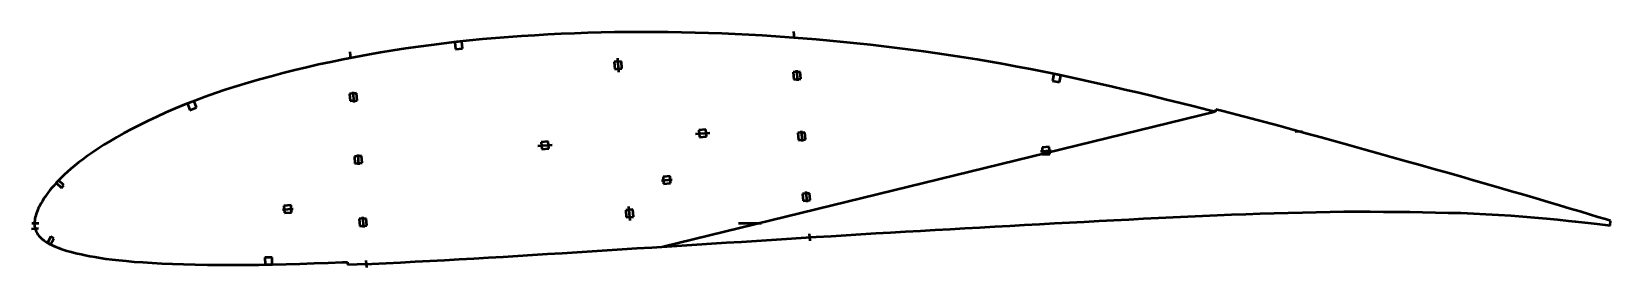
# Model space of a CAD drawing. Header units: metres. Extents: x -333 to 556, y -25 to 108.
import ezdxf

# ---------------------------------------------------------------- set-up
doc = ezdxf.new("R2010")
doc.units = ezdxf.units.M
for name, color, linetype, lineweight in [('FoilLayer', 1, 'Continuous', 50), ('StringerLayer', 1, 'Continuous', 50), ('SubLayer', 1, 'Continuous', 50)]:
    doc.layers.add(name, color=color, linetype=linetype, lineweight=lineweight)

msp = doc.modelspace()

# ---------------------------------------------------------------- linework, layer by layer
at = {"layer": 'FoilLayer'}
for p, q in [((-35.22, 106.69), (-42.7, 106.32)), ((-27.73, 107), (-35.22, 106.69)), ((-20.22, 107.26), (-27.73, 107)), ((-12.7, 107.47), (-20.22, 107.26)), ((-5.17, 107.62), (-12.7, 107.47)), ((2.37, 107.72), (-5.17, 107.62)), ((9.91, 107.77), (2.37, 107.72)), ((17.45, 107.77), (9.91, 107.77)), ((24.98, 107.71), (17.45, 107.77)), ((32.53, 107.59), (24.98, 107.71)), ((40.08, 107.42), (32.53, 107.59)), ((47.64, 107.2), (40.08, 107.42)), ((55.2, 106.92), (47.64, 107.2)), ((62.77, 106.59), (55.2, 106.92)), ((-122.86, 98.42), (-129.99, 97.32)), ((-115.71, 99.46), (-122.86, 98.42)), ((-108.54, 100.43), (-115.71, 99.46)), ((-101.34, 101.34), (-108.54, 100.43)), ((-94.13, 102.19), (-101.34, 101.34)), ((-86.9, 102.96), (-94.13, 102.19)), ((-79.65, 103.67), (-86.9, 102.96)), ((-72.35, 104.31), (-79.65, 103.67)), ((-65, 104.89), (-72.35, 104.31)), ((-57.6, 105.42), (-65, 104.89)), ((-50.16, 105.89), (-57.6, 105.42)), ((-42.7, 106.32), (-50.16, 105.89)), ((70.35, 106.21), (62.77, 106.59)), ((77.94, 105.78), (70.35, 106.21)), ((85.54, 105.29), (77.94, 105.78)), ((93.14, 104.76), (85.54, 105.29)), ((100.76, 104.17), (93.14, 104.76)), ((108.38, 103.54), (100.76, 104.17)), ((116, 102.86), (108.38, 103.54)), ((123.62, 102.14), (116, 102.86)), ((131.22, 101.37), (123.62, 102.14)), ((138.81, 100.55), (131.22, 101.37)), ((146.38, 99.69), (138.81, 100.55)), ((153.93, 98.77), (146.38, 99.69)), ((161.47, 97.8), (153.93, 98.77)), ((169, 96.78), (161.47, 97.8)), ((-171.83, 89.4), (-178.61, 87.85)), ((-164.99, 90.88), (-171.83, 89.4)), ((-158.08, 92.29), (-164.99, 90.88)), ((-151.13, 93.64), (-158.08, 92.29)), ((-144.12, 94.93), (-151.13, 93.64)), ((-137.08, 96.16), (-144.12, 94.93)), ((-129.99, 97.32), (-137.08, 96.16)), ((176.53, 95.72), (169, 96.78)), ((184.04, 94.6), (176.53, 95.72)), ((191.55, 93.43), (184.04, 94.6)), ((199.04, 92.21), (191.55, 93.43)), ((206.53, 90.94), (199.04, 92.21)), ((214.01, 89.62), (206.53, 90.94)), ((221.5, 88.24), (214.01, 89.62)), ((-205.11, 81), (-211.51, 79.16)), ((-198.59, 82.8), (-205.11, 81)), ((-191.99, 84.55), (-198.59, 82.8)), ((-185.32, 86.24), (-191.99, 84.55)), ((-178.61, 87.85), (-185.32, 86.24)), ((229, 86.8), (221.5, 88.24)), ((236.52, 85.31), (229, 86.8)), ((244.05, 83.77), (236.52, 85.31)), ((251.6, 82.18), (244.05, 83.77)), ((259.18, 80.53), (251.6, 82.18)), ((266.79, 78.83), (259.18, 80.53)), ((-235.75, 71.23), (-241.49, 69.09)), ((-229.88, 73.31), (-235.75, 71.23)), ((-223.89, 75.32), (-229.88, 73.31)), ((-217.77, 77.27), (-223.89, 75.32)), ((-211.51, 79.16), (-217.77, 77.27)), ((274.45, 77.07), (266.79, 78.83)), ((282.17, 75.27), (274.45, 77.07)), ((289.95, 73.42), (282.17, 75.27)), ((297.74, 71.55), (289.95, 73.42)), ((305.54, 69.65), (297.74, 71.55)), ((-257.84, 62.37), (-262.97, 60.06)), ((-252.55, 64.65), (-257.84, 62.37)), ((-247.09, 66.9), (-252.55, 64.65)), ((-241.49, 69.09), (-247.09, 66.9)), ((332.93, 62.75), (22.22, -13.2)), ((313.35, 67.73), (305.54, 69.65)), ((321.16, 65.77), (313.35, 67.73)), ((328.98, 63.77), (321.16, 65.77)), ((332.93, 62.75), (328.98, 63.77)), ((333.31, 64.2), (332.93, 62.75)), ((337.2, 63.2), (333.31, 64.2)), ((345.07, 61.14), (337.2, 63.2)), ((-272.66, 55.38), (-277.18, 53.06)), ((-267.91, 57.72), (-272.66, 55.38)), ((-262.97, 60.06), (-267.91, 57.72)), ((352.96, 59.06), (345.07, 61.14)), ((360.86, 56.96), (352.96, 59.06)), ((368.77, 54.82), (360.86, 56.96)), ((376.72, 52.66), (368.77, 54.82)), ((-289.26, 46.29), (-292.79, 44.12)), ((-285.48, 48.51), (-289.26, 46.29)), ((-281.46, 50.76), (-285.48, 48.51)), ((-277.18, 53.06), (-281.46, 50.76)), ((384.7, 50.47), (376.72, 52.66)), ((392.7, 48.27), (384.7, 50.47)), ((400.7, 46.06), (392.7, 48.27)), ((408.71, 43.83), (400.7, 46.06)), ((-304.62, 36.01), (-307.06, 34.15)), ((-301.99, 37.93), (-304.62, 36.01)), ((-299.15, 39.93), (-301.99, 37.93)), ((-296.08, 41.99), (-299.15, 39.93)), ((-292.79, 44.12), (-296.08, 41.99)), ((416.71, 41.6), (408.71, 43.83)), ((424.72, 39.36), (416.71, 41.6)), ((432.7, 37.12), (424.72, 39.36)), ((440.62, 34.9), (432.7, 37.12)), ((-315.03, 27.31), (-316.65, 25.74)), ((-313.27, 28.94), (-315.03, 27.31)), ((-311.36, 30.62), (-313.27, 28.94)), ((-309.3, 32.36), (-311.36, 30.62)), ((-307.06, 34.15), (-309.3, 32.36)), ((448.46, 32.69), (440.62, 34.9)), ((456.17, 30.52), (448.46, 32.69)), ((463.74, 28.39), (456.17, 30.52)), ((471.18, 26.27), (463.74, 28.39)), ((-323.11, 18.63), (-324.11, 17.34)), ((-322.02, 19.96), (-323.11, 18.63)), ((-320.83, 21.34), (-322.02, 19.96)), ((-319.55, 22.75), (-320.83, 21.34)), ((-318.16, 24.22), (-319.55, 22.75)), ((-316.65, 25.74), (-318.16, 24.22)), ((478.5, 24.17), (471.18, 26.27)), ((485.71, 22.06), (478.5, 24.17)), ((492.83, 19.98), (485.71, 22.06)), ((499.85, 17.98), (492.83, 19.98)), ((506.81, 15.94), (499.85, 17.98)), ((-329.23, 9.26), (-329.71, 8.24)), ((-328.68, 10.3), (-329.23, 9.26)), ((-328.06, 11.39), (-328.68, 10.3)), ((-327.4, 12.53), (-328.06, 11.39)), ((-326.68, 13.68), (-327.4, 12.53)), ((-325.9, 14.86), (-326.68, 13.68)), ((-325.04, 16.08), (-325.9, 14.86)), ((-324.11, 17.34), (-325.04, 16.08)), ((513.71, 13.9), (506.81, 15.94)), ((520.42, 11.92), (513.71, 13.9)), ((526.83, 10.01), (520.42, 11.92)), ((532.89, 8.22), (526.83, 10.01)), ((-331.77, 0.79), (-331.81, -0.06)), ((-331.68, 1.64), (-331.77, 0.79)), ((-331.55, 2.52), (-331.68, 1.64)), ((-331.38, 3.43), (-331.55, 2.52)), ((-331.16, 4.35), (-331.38, 3.43)), ((-330.88, 5.26), (-331.16, 4.35)), ((-330.53, 6.2), (-330.88, 5.26)), ((-330.14, 7.21), (-330.53, 6.2)), ((-329.71, 8.24), (-330.14, 7.21)), ((242.48, -0.03), (250.87, 0.41)), ((250.87, 0.41), (259.25, 0.87)), ((259.25, 0.87), (267.62, 1.31)), ((267.62, 1.31), (275.96, 1.75)), ((275.96, 1.75), (284.3, 2.18)), ((284.3, 2.18), (292.63, 2.59)), ((292.63, 2.59), (300.98, 2.99)), ((300.98, 2.99), (309.31, 3.39)), ((309.31, 3.39), (317.6, 3.79)), ((317.6, 3.79), (325.83, 4.17)), ((325.83, 4.17), (334.01, 4.53)), ((334.01, 4.53), (342.15, 4.86)), ((342.15, 4.86), (350.26, 5.17)), ((350.26, 5.17), (358.29, 5.47)), ((358.29, 5.47), (366.24, 5.73)), ((366.24, 5.73), (374.14, 5.93)), ((374.14, 5.93), (382.04, 6.1)), ((382.04, 6.1), (389.9, 6.25)), ((389.9, 6.25), (397.7, 6.4)), ((397.7, 6.4), (405.34, 6.54)), ((405.34, 6.54), (412.84, 6.59)), ((412.84, 6.59), (420.32, 6.56)), ((420.32, 6.56), (427.8, 6.52)), ((427.8, 6.52), (435.21, 6.5)), ((435.21, 6.5), (442.51, 6.42)), ((442.51, 6.42), (449.79, 6.25)), ((449.79, 6.25), (457.05, 6.09)), ((457.05, 6.09), (464.23, 5.96)), ((464.23, 5.96), (471.3, 5.78)), ((471.3, 5.78), (478.35, 5.48)), ((478.35, 5.48), (485.45, 5.12)), ((485.45, 5.12), (492.51, 4.76)), ((492.51, 4.76), (499.39, 4.37)), ((499.39, 4.37), (506.13, 3.85)), ((506.13, 3.85), (512.84, 3.26)), ((512.84, 3.26), (519.43, 2.65)), ((519.43, 2.65), (525.8, 2.04)), ((525.8, 2.04), (531.86, 1.41)), ((531.86, 1.41), (537.6, 0.78)), ((538.52, 6.55), (532.89, 8.22)), ((537.6, 0.78), (542.99, 0.18)), ((543.69, 4.99), (538.52, 6.55)), ((542.99, 0.18), (547.99, -0.4)), ((548.42, 3.52), (543.69, 4.99)), ((552.78, 2.21), (548.42, 3.52)), ((555.51, 1.33), (552.78, 2.21)), ((555.45, -1.33), (555.51, 1.33)), ((-331.81, -0.06), (-331.8, -0.83)), ((-331.8, -0.83), (-331.74, -1.62)), ((-331.74, -1.62), (-331.62, -2.4)), ((-331.62, -2.4), (-331.42, -3.18)), ((-331.42, -3.18), (-331.15, -3.97)), ((-331.15, -3.97), (-330.82, -4.75)), ((-330.82, -4.75), (-330.41, -5.52)), ((-330.41, -5.52), (-329.94, -6.27)), ((-329.94, -6.27), (-329.39, -7)), ((-329.39, -7), (-328.76, -7.72)), ((-328.76, -7.72), (-328.05, -8.43)), ((-328.05, -8.43), (-327.27, -9.11)), ((83.11, -9.35), (91.52, -8.81)), ((91.52, -8.81), (99.93, -8.27)), ((99.93, -8.27), (108.33, -7.73)), ((108.33, -7.73), (116.72, -7.2)), ((116.72, -7.2), (125.1, -6.68)), ((125.1, -6.68), (133.49, -6.17)), ((133.49, -6.17), (141.87, -5.66)), ((141.87, -5.66), (150.24, -5.16)), ((150.24, -5.16), (158.6, -4.66)), ((158.6, -4.66), (166.96, -4.18)), ((166.96, -4.18), (175.32, -3.71)), ((175.32, -3.71), (183.69, -3.25)), ((183.69, -3.25), (192.09, -2.79)), ((192.09, -2.79), (200.49, -2.33)), ((200.49, -2.33), (208.89, -1.87)), ((208.89, -1.87), (217.29, -1.4)), ((217.29, -1.4), (225.69, -0.94)), ((225.69, -0.94), (234.08, -0.48)), ((234.08, -0.48), (242.48, -0.03)), ((547.99, -0.4), (552.6, -0.96)), ((552.6, -0.96), (555.45, -1.33)), ((-327.27, -9.11), (-326.43, -9.78)), ((-326.43, -9.78), (-325.52, -10.42)), ((-325.52, -10.42), (-324.53, -11.04)), ((-324.53, -11.04), (-323.48, -11.64)), ((-323.48, -11.64), (-322.34, -12.22)), ((-322.34, -12.22), (-321.11, -12.78)), ((-321.11, -12.78), (-319.8, -13.32)), ((-319.8, -13.32), (-318.4, -13.86)), ((-318.4, -13.86), (-316.91, -14.4)), ((-316.91, -14.4), (-315.32, -14.93)), ((-315.32, -14.93), (-313.63, -15.46)), ((-313.63, -15.46), (-311.84, -15.98)), ((-311.84, -15.98), (-309.92, -16.5)), ((-309.92, -16.5), (-307.86, -17.01)), ((-307.86, -17.01), (-305.64, -17.51)), ((-305.64, -17.51), (-303.26, -18.01)), ((-51.35, -17.81), (-42.99, -17.29)), ((-42.99, -17.29), (-34.63, -16.77)), ((-34.63, -16.77), (-26.24, -16.24)), ((-26.24, -16.24), (-17.84, -15.71)), ((-17.84, -15.71), (-9.43, -15.17)), ((-9.43, -15.17), (-1.02, -14.65)), ((-1.02, -14.65), (7.4, -14.12)), ((7.4, -14.12), (15.82, -13.6)), ((15.82, -13.6), (24.22, -13.07)), ((24.22, -13.07), (32.63, -12.54)), ((32.63, -12.54), (41.04, -12)), ((41.04, -12), (49.45, -11.47)), ((49.45, -11.47), (57.87, -10.94)), ((57.87, -10.94), (66.28, -10.41)), ((66.28, -10.41), (74.7, -9.88)), ((74.7, -9.88), (83.11, -9.35)), ((-303.26, -18.01), (-300.68, -18.5)), ((-300.68, -18.5), (-297.91, -19)), ((-297.91, -19), (-294.91, -19.49)), ((-294.91, -19.49), (-291.67, -19.97)), ((-291.67, -19.97), (-288.16, -20.44)), ((-288.16, -20.44), (-284.35, -20.87)), ((-284.35, -20.87), (-280.21, -21.27)), ((-280.21, -21.27), (-275.71, -21.66)), ((-275.71, -21.66), (-270.85, -22.02)), ((-270.85, -22.02), (-265.63, -22.36)), ((-265.63, -22.36), (-260.06, -22.66)), ((-260.06, -22.66), (-254.13, -22.91)), ((-254.13, -22.91), (-247.86, -23.11)), ((-247.86, -23.11), (-241.27, -23.26)), ((-241.27, -23.26), (-234.42, -23.39)), ((-234.42, -23.39), (-227.38, -23.47)), ((-227.38, -23.47), (-220.21, -23.51)), ((-220.21, -23.51), (-212.92, -23.48)), ((-212.92, -23.48), (-205.49, -23.39)), ((-205.49, -23.39), (-197.91, -23.23)), ((-197.91, -23.23), (-190.2, -23.04)), ((-190.2, -23.04), (-182.37, -22.82)), ((-182.37, -22.82), (-174.45, -22.55)), ((-174.45, -22.55), (-166.42, -22.26)), ((-166.42, -22.26), (-158.32, -21.95)), ((-158.32, -21.95), (-155.6, -21.84)), ((-155.6, -21.84), (-155.54, -23.34)), ((-155.54, -23.34), (-150.12, -23.13)), ((-150.12, -23.13), (-141.97, -22.79)), ((-141.97, -22.79), (-133.83, -22.44)), ((-133.83, -22.44), (-125.68, -22.05)), ((-125.68, -22.05), (-117.48, -21.63)), ((-117.48, -21.63), (-109.25, -21.2)), ((-109.25, -21.2), (-101, -20.77)), ((-101, -20.77), (-92.76, -20.32)), ((-92.76, -20.32), (-84.53, -19.85)), ((-84.53, -19.85), (-76.29, -19.36)), ((-76.29, -19.36), (-68.01, -18.85)), ((-68.01, -18.85), (-59.69, -18.32)), ((-59.69, -18.32), (-51.35, -17.81))]:
    msp.add_line(p, q, dxfattribs=at)
at = {"layer": 'StringerLayer'}
for p, q in [((-91.18, 102.51), (-95.15, 102.08)), ((-95.15, 102.08), (-94.73, 98.1)), ((-94.73, 98.1), (-90.75, 98.53)), ((-90.75, 98.53), (-91.18, 102.51)), ((242.16, 84.17), (241.33, 80.26)), ((241.33, 80.26), (245.25, 79.43)), ((246.07, 83.35), (242.16, 84.17)), ((245.25, 79.43), (246.07, 83.35)), ((-242.01, 68.88), (-245.74, 67.42)), ((-245.74, 67.42), (-244.28, 63.7)), ((-244.28, 63.7), (-240.56, 65.16)), ((-240.56, 65.16), (-242.01, 68.88)), ((-318.2, 24.18), (-319.57, 22.73)), ((-319.57, 22.73), (-316.67, 19.98)), ((-315.29, 21.43), (-318.2, 24.18)), ((-316.67, 19.98), (-315.29, 21.43)), ((-322.59, -7.55), (-324.55, -11.03)), ((-322.81, -12.01), (-320.85, -8.53)), ((-320.85, -8.53), (-322.59, -7.55)), ((-324.55, -11.03), (-322.81, -12.01)), ((-198.09, -19.24), (-202.09, -19.32)), ((-202.09, -19.32), (-202.01, -23.32)), ((-202.01, -23.32), (-198.01, -23.23)), ((-198.01, -23.23), (-198.09, -19.24))]:
    msp.add_line(p, q, dxfattribs=at)
at = {"layer": 'SubLayer'}
for p, q in [((95.62, 108.06), (95.93, 104.07)), ((-154.24, 96.59), (-153.93, 92.6)), ((-1.37, 91.23), (-5.36, 90.92)), ((-5.36, 90.92), (-5.06, 86.94)), ((-3.52, 93.07), (-2.91, 85.1)), ((-1.07, 87.24), (-1.37, 91.23)), ((-5.06, 86.94), (-1.07, 87.24)), ((99.37, 85.4), (95.38, 85.09)), ((95.38, 85.09), (95.69, 81.11)), ((95.69, 81.11), (99.68, 81.41)), ((97.3, 86.25), (97.76, 80.26)), ((99.68, 81.41), (99.37, 85.4)), ((-150.43, 73.24), (-154.42, 72.94)), ((-154.42, 72.94), (-154.11, 68.95)), ((-152.5, 74.09), (-152.04, 68.1)), ((-150.13, 69.25), (-150.43, 73.24)), ((-154.11, 68.95), (-150.13, 69.25)), ((-42.53, 46.04), (-46.52, 45.73)), ((-46.52, 45.73), (-46.22, 41.74)), ((-42.23, 42.05), (-42.53, 46.04)), ((40.39, 50.41), (48.36, 51.03)), ((46.22, 52.87), (42.23, 52.56)), ((42.23, 52.56), (42.53, 48.57)), ((42.53, 48.57), (46.52, 48.88)), ((46.52, 48.88), (46.22, 52.87)), ((102, 51.19), (98.01, 50.88)), ((98.01, 50.88), (98.32, 46.89)), ((98.32, 46.89), (102.31, 47.2)), ((99.93, 52.03), (100.39, 46.05)), ((102.31, 47.2), (102, 51.19)), ((377.92, 51.63), (381.91, 51.94)), ((-147.72, 37.99), (-151.71, 37.68)), ((-151.71, 37.68), (-151.4, 33.69)), ((-149.79, 38.83), (-149.33, 32.85)), ((-147.41, 34), (-147.72, 37.99)), ((-48.36, 43.58), (-40.39, 44.2)), ((-46.22, 41.74), (-42.23, 42.05)), ((234.64, 40.6), (240.62, 41.07)), ((239.47, 42.98), (235.49, 42.68)), ((235.49, 42.68), (235.79, 38.69)), ((235.79, 38.69), (239.78, 38.99)), ((239.78, 38.99), (239.47, 42.98)), ((-151.4, 33.69), (-147.41, 34)), ((21.23, 24.18), (27.21, 24.64)), ((26.06, 26.56), (22.07, 26.25)), ((22.07, 26.25), (22.38, 22.27)), ((22.38, 22.27), (26.36, 22.57)), ((26.36, 22.57), (26.06, 26.56)), ((102.56, 17.82), (103.02, 11.84)), ((479.04, 23.5), (479.34, 24.45)), ((-187.36, 10.14), (-191.35, 9.83)), ((-191.35, 9.83), (-191.04, 5.84)), ((-187.05, 6.15), (-187.36, 10.14)), ((3.52, 1.54), (2.91, 9.51)), ((104.63, 16.98), (100.65, 16.67)), ((100.65, 16.67), (100.95, 12.68)), ((100.95, 12.68), (104.94, 12.99)), ((104.94, 12.99), (104.63, 16.98)), ((517.44, 12.28), (517.76, 13.23)), ((-333.31, 0), (-329.31, 0)), ((-192.19, 7.76), (-186.21, 8.22)), ((-191.04, 5.84), (-187.05, 6.15)), ((-145.01, 2.73), (-149, 2.42)), ((-149, 2.42), (-148.69, -1.56)), ((-147.08, 3.57), (-146.62, -2.41)), ((-144.7, -1.26), (-145.01, 2.73)), ((5.06, 7.67), (1.07, 7.37)), ((1.07, 7.37), (1.37, 3.38)), ((1.37, 3.38), (5.36, 3.69)), ((5.36, 3.69), (5.06, 7.67)), ((64.66, 0), (77.55, 0)), ((475.67, 5.1), (475.74, 6.09)), ((515.58, 2.51), (515.66, 3.5)), ((535.51, 0.51), (535.56, 1.51)), ((536.62, 6.59), (536.97, 7.53)), ((-333.47, -3.11), (-329.48, -2.8)), ((-148.69, -1.56), (-144.7, -1.26)), ((104.4, -5.98), (104.7, -9.97)), ((-145.19, -20.93), (-144.89, -24.91))]:
    msp.add_line(p, q, dxfattribs=at)

doc.saveas('drawing.dxf')
